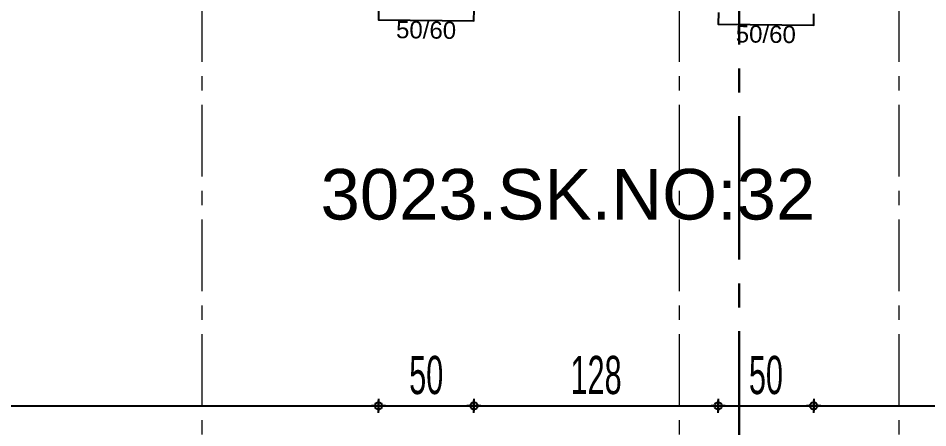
# Model space of a CAD drawing. Extents: x 386248 to 427517, y 4539405 to 4542296.
# Drawn here: x 394378.2 to 394854.5, y 4540017.7 to 4540232 of the extents above; entities that cross this region are included whole.
import ezdxf
from ezdxf.enums import TextEntityAlignment as Align

# ---------------------------------------------------------------- set-up
doc = ezdxf.new("R2010")
doc.units = 0
for name, pattern in [('CENTER', [2, 1.25, -0.25, 0.25, -0.25]), ('CENTER2', [1.125, 0.75, -0.125, 0.125, -0.125]), ('CENTERX2', [4, 2.5, -0.5, 0.5, -0.5])]:
    doc.linetypes.add(name, pattern=pattern)
for name, color, linetype, lineweight in [('AKS', 251, 'CENTERX2', 20), ('GOR1', 51, 'Continuous', 25), ('OLCU10', 2, 'Continuous', 25), ('YAZILAR', 1, 'Continuous', 30), ('ölçü20', 1, 'Continuous', 20)]:
    doc.layers.add(name, color=color, linetype=linetype, lineweight=lineweight)
for name, color, linetype in [('penc-yazi', 7, 'Continuous'), ('pencere', 7, 'Continuous'), ('Standart', 7, 'Continuous')]:
    doc.layers.add(name, color=color, linetype=linetype)
doc.styles.add('RomanSTA', font='')
doc.styles.get("Standard").update_dxf_attribs({"font": 'arial.ttf'})
doc.styles.add('T', font='ISOt.shx', dxfattribs={"width": 0.6})
doc.styles.get('RomanSTA').set_extended_font_data('Arial')
doc.dimstyles.new('DOT2', dxfattribs={"dimtxt": 20, "dimasz": 0.7, "dimexe": 5, "dimexo": 5, "dimgap": 6, "dimtad": 1, "dimdec": 0, "dimdsep": 46, "dimtxsty": 'T', "dimblk1": 'SEL2', "dimblk2": 'SEL2', "dimsah": 1, "dimcen": 0, "dimse1": 1, "dimse2": 1, "dimclrd": 256, "dimclre": 256, "dimclrt": 256, "dimadec": 0, "dimazin": 0, "dimtfac": 1, "dimtdec": 0, "dimtix": 1, "dimtmove": 2, "dimatfit": 3, "dimldrblk": 'SEL2', "dimfxl": 1, "dimtolj": 1, "dimtzin": 0, "dimarcsym": 0})

# ---------------------------------------------------------------- blocks, each defined once
blk = doc.blocks.new('SEL2')
at = {"layer": 'OLCU10'}
for p, q in [((5.25, 0), (-5.25, 0)), ((0, 5.25), (0, -3.95))]:
    blk.add_line(p, q, dxfattribs=at)
blk.add_circle((0, 0), 2.75, dxfattribs=at)
blk = doc.blocks.new('*D2610')
at = {"layer": 'Defpoints', "color": 0}
for p in [(393956.96, 4540282.16), (394566.82, 4540231.22), (394566.82, 4540029.21)]:
    blk.add_point(p, dxfattribs=at)
at = {"layer": 'ölçü20', "lineweight": -2}
blk.add_line((393957.66, 4540029.21), (394566.12, 4540029.21), dxfattribs=at)
at = {"layer": 'ölçü20', "linetype": 'ByBlock', "lineweight": -2, "xscale": 0.7, "yscale": 0.7, "zscale": 0.7, "rotation": 180}
blk.add_blockref('SEL2', (393956.96, 4540029.21), dxfattribs=at)
at = {"layer": 'ölçü20', "linetype": 'ByBlock', "lineweight": -2, "xscale": 0.7, "yscale": 0.7, "zscale": 0.7}
blk.add_blockref('SEL2', (394566.82, 4540029.21), dxfattribs=at)
at = {"layer": 'ölçü20', "insert": (394261.89, 4540045.21), "char_height": 20, "attachment_point": 5, "style": 'T'}
blk.add_mtext('\\A1;610', dxfattribs=at)
blk = doc.blocks.new('*D2611')
at = {"layer": 'Defpoints', "color": 0}
for p in [(394566.82, 4540231.22), (394616.82, 4540230.59), (394616.82, 4540029.21)]:
    blk.add_point(p, dxfattribs=at)
at = {"layer": 'ölçü20', "lineweight": -2}
blk.add_line((394567.52, 4540029.21), (394616.12, 4540029.21), dxfattribs=at)
at = {"layer": 'ölçü20', "linetype": 'ByBlock', "lineweight": -2, "xscale": 0.7, "yscale": 0.7, "zscale": 0.7, "rotation": 180}
blk.add_blockref('SEL2', (394566.82, 4540029.21), dxfattribs=at)
at = {"layer": 'ölçü20', "linetype": 'ByBlock', "lineweight": -2, "xscale": 0.7, "yscale": 0.7, "zscale": 0.7}
blk.add_blockref('SEL2', (394616.82, 4540029.21), dxfattribs=at)
at = {"layer": 'ölçü20', "insert": (394591.82, 4540045.21), "char_height": 20, "attachment_point": 5, "style": 'T'}
blk.add_mtext('\\A1;50', dxfattribs=at)
blk = doc.blocks.new('*D2612')
at = {"layer": 'Defpoints', "color": 0}
for p in [(394616.82, 4540230.59), (394744.72, 4540229), (394744.72, 4540029.21)]:
    blk.add_point(p, dxfattribs=at)
at = {"layer": 'ölçü20', "lineweight": -2}
blk.add_line((394617.52, 4540029.21), (394744.02, 4540029.21), dxfattribs=at)
at = {"layer": 'ölçü20', "linetype": 'ByBlock', "lineweight": -2, "xscale": 0.7, "yscale": 0.7, "zscale": 0.7, "rotation": 180}
blk.add_blockref('SEL2', (394616.82, 4540029.21), dxfattribs=at)
at = {"layer": 'ölçü20', "linetype": 'ByBlock', "lineweight": -2, "xscale": 0.7, "yscale": 0.7, "zscale": 0.7}
blk.add_blockref('SEL2', (394744.72, 4540029.21), dxfattribs=at)
at = {"layer": 'ölçü20', "insert": (394680.77, 4540045.21), "char_height": 20, "attachment_point": 5, "style": 'T'}
blk.add_mtext('\\A1;128', dxfattribs=at)
blk = doc.blocks.new('*D2613')
at = {"layer": 'Defpoints', "color": 0}
for p in [(394744.72, 4540229), (394794.72, 4540228.37), (394794.72, 4540029.21)]:
    blk.add_point(p, dxfattribs=at)
at = {"layer": 'ölçü20', "lineweight": -2}
blk.add_line((394745.42, 4540029.21), (394794.02, 4540029.21), dxfattribs=at)
at = {"layer": 'ölçü20', "linetype": 'ByBlock', "lineweight": -2, "xscale": 0.7, "yscale": 0.7, "zscale": 0.7, "rotation": 180}
blk.add_blockref('SEL2', (394744.72, 4540029.21), dxfattribs=at)
at = {"layer": 'ölçü20', "linetype": 'ByBlock', "lineweight": -2, "xscale": 0.7, "yscale": 0.7, "zscale": 0.7}
blk.add_blockref('SEL2', (394794.72, 4540029.21), dxfattribs=at)
at = {"layer": 'ölçü20', "insert": (394769.72, 4540045.21), "char_height": 20, "attachment_point": 5, "style": 'T'}
blk.add_mtext('\\A1;50', dxfattribs=at)
blk = doc.blocks.new('*D2614')
at = {"layer": 'Defpoints', "color": 0}
for p in [(394794.72, 4540228.37), (394952.18, 4540226.41), (394952.18, 4540029.21)]:
    blk.add_point(p, dxfattribs=at)
at = {"layer": 'ölçü20', "lineweight": -2}
blk.add_line((394795.42, 4540029.21), (394951.48, 4540029.21), dxfattribs=at)
at = {"layer": 'ölçü20', "linetype": 'ByBlock', "lineweight": -2, "xscale": 0.7, "yscale": 0.7, "zscale": 0.7, "rotation": 180}
blk.add_blockref('SEL2', (394794.72, 4540029.21), dxfattribs=at)
at = {"layer": 'ölçü20', "linetype": 'ByBlock', "lineweight": -2, "xscale": 0.7, "yscale": 0.7, "zscale": 0.7}
blk.add_blockref('SEL2', (394952.18, 4540029.21), dxfattribs=at)
at = {"layer": 'ölçü20', "insert": (394873.45, 4540045.21), "char_height": 20, "attachment_point": 5, "style": 'T'}
blk.add_mtext('\\A1;157', dxfattribs=at)
blk = doc.blocks.new('G$C5DD4B624')
at = {"layer": 'Standart', "color": 2, "linetype": 'CENTER2', "lineweight": 30, "ltscale": 100}
blk.add_lwpolyline([(1065.54, 2101.93), (1065.54, 112.65)], dxfattribs=at)

msp = doc.modelspace()

# ---------------------------------------------------------------- linework, layer by layer
at = {"layer": 'AKS', "linetype": 'CENTER', "ltscale": 30}
for p, q in [((394474.524, 4539849.21), (394474.524, 4541877.375)), ((394724.524, 4539849.21), (394724.524, 4541877.375)), ((394839.524, 4539849.21), (394839.524, 4541877.375))]:
    msp.add_line(p, q, dxfattribs=at)
at = {"layer": 'pencere'}
for points in [[(394566.896, 4540237.217), (394566.821, 4540231.217), (394616.817, 4540230.593), (394616.892, 4540236.593)], [(394744.798, 4540234.997), (394744.723, 4540228.997), (394794.719, 4540228.373), (394794.794, 4540234.373)]]:
    msp.add_lwpolyline(points, dxfattribs=at)

# ---------------------------------------------------------------- block references
at = {"layer": 'GOR1'}
msp.add_blockref('G$C5DD4B624', (393690.185, 4539766.311), dxfattribs=at)

# ---------------------------------------------------------------- texts
at = {"layer": 'penc-yazi'}
for p in [(394591.757, 4540225.906), (394769.659, 4540223.686)]:
    msp.add_text('50/60', height=9, rotation=359.2851, dxfattribs=at).set_placement(p, align=Align.MIDDLE_CENTER)
at = {"layer": 'YAZILAR', "color": 0, "style": 'RomanSTA'}
msp.add_text('3023.SK.NO:32', height=26.47628, dxfattribs=at).set_placement((394536.502, 4540126.701))

# ---------------------------------------------------------------- dimensions: what is measured, and where the dimension line sits
at = {"layer": 'ölçü20'}
for base, p1, p2, picture, middle in [((394566.821, 4540029.21), (393956.965, 4540282.164), (394566.821, 4540231.217), '*D2610', (394261.893, 4540045.21)), ((394616.817, 4540029.21), (394566.821, 4540231.217), (394616.817, 4540230.593), '*D2611', (394591.819, 4540045.21)), ((394744.723, 4540029.21), (394616.817, 4540230.593), (394744.723, 4540228.997), '*D2612', (394680.77, 4540045.21)), ((394794.719, 4540029.21), (394744.723, 4540228.997), (394794.719, 4540228.373), '*D2613', (394769.721, 4540045.21)), ((394952.177, 4540029.21), (394794.719, 4540228.373), (394952.177, 4540226.409), '*D2614', (394873.448, 4540045.21))]:
    dim = msp.add_linear_dim(base=base, p1=p1, p2=p2, dimstyle='DOT2', dxfattribs=at)
    dim.commit()
    dim.dimension.update_dxf_attribs({"geometry": picture, "text_midpoint": middle})

doc.saveas('drawing.dxf')
